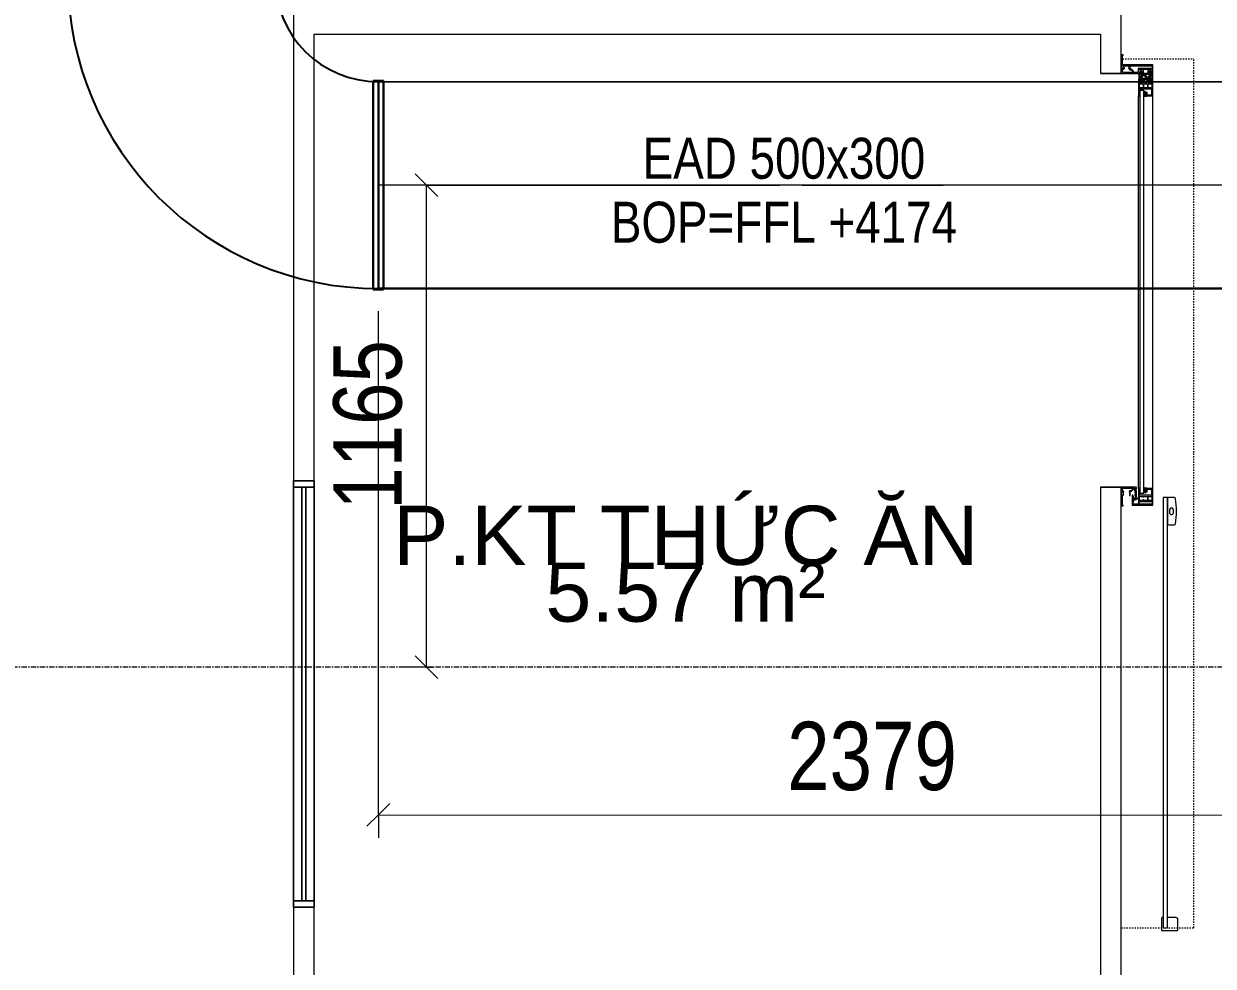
# Model space of a CAD drawing. Header units: millimetres. Extents: x -21807 to 17683, y 43568 to 60640.
# Drawn here: x -16610 to -13737, y 50714 to 52992 of the extents above; entities that cross this region are included whole.
import ezdxf

# ---------------------------------------------------------------- set-up
doc = ezdxf.new("R2010")
doc.units = ezdxf.units.MM
doc.linetypes.add('Dash', pattern=[6.35, 3.175, -3.175])
doc.linetypes.add('Grid Line', pattern=[22.225, 12.7, -3.175, 3.175, -3.175])
for name, color, linetype, lineweight in [('A-ANNO-DIMS', 7, 'Continuous', 9), ('A-ANNO-DIMS-110', 7, 'Continuous', 9), ('A-AREA-IDEN', 7, 'Continuous', 9), ('A-DETL-GENF', 7, 'Continuous', 5), ('A-GENM', 7, 'Continuous', 5), ('A-WALL', 7, 'Continuous', 9), ('M-HVAC-DUCT', 7, 'Continuous', 25), ('M-HVAC-DUCT-CNTR', 7, 'Continuous', 5), ('M-HVAC-DUCT-IDEN', 7, 'Continuous', 9), ('S-GRID', 7, 'Continuous', 9)]:
    doc.layers.add(name, color=color, linetype=linetype, lineweight=lineweight)
for name, color, linetype, lineweight, true_color in [('A-DETL', 7, 'Continuous', 5, 0x00a600), ('A-DOOR', 5, 'Continuous', 9, 0x0000ff), ('A-DOOR-HDLN', 5, 'Dash', 9, 0x0000ff), ('A-GLAZ', 7, 'Continuous', 9, 0x00007f)]:
    doc.layers.add(name, color=color, linetype=linetype, lineweight=lineweight, true_color=true_color)
doc.styles.add('Arial_2', font='arial.ttf', dxfattribs={"width": 0.8, "height": 165})
doc.styles.add('Arial_3', font='arial.ttf', dxfattribs={"height": 143})
doc.styles.add('Arial_5', font='arial.ttf', dxfattribs={"width": 0.8, "height": 99})
doc.dimstyles.new('AK_DIM_2_0_Arial_đỏ', dxfattribs={"dimscale": 304.8, "dimtxt": 168.342801, "dimasz": 0.180446, "dimexe": 0.180446, "dimexo": 0.180446, "dimgap": 0.036089, "dimtad": 1, "dimdec": 0, "dimzin": 0, "dimdsep": 46, "dimtxsty": 'Arial_2', "dimblk1": 'OBLIQUE', "dimblk2": 'OBLIQUE', "dimsah": 1, "dimcen": 0.09, "dimadec": 0, "dimazin": 0, "dimtfac": 1, "dimtdec": 4, "dimtix": 1, "dimtmove": 0, "dimatfit": 3, "dimfxl": 1, "dimtvp": 1, "dimtolj": 1, "dimtzin": 0, "dimarcsym": 2})

# ---------------------------------------------------------------- blocks, each defined once
blk = doc.blocks.new('Automatic-Door_Single_Gilgen_SL-PSXP_Without-Side-Panel_On-Wall - Automatic-Door_Single_Gilgen_SL-PSXP_Without-Side-Panel_On-Wall-1196725-MẶT BẰNG HỆ THỐNG GIÓ THẢI')
at = {"layer": 'A-DETL-GENF', "lineweight": 9, "true_color": 0xe2e2e2, "transparency": 33554534}
h = blk.add_hatch(color=254, dxfattribs=at)
h.paths.add_polyline_path([(-541, -26.5), (-540.9, -28), (-532.6, -27.8), (-540.9, -26.5)])
h.paths.add_polyline_path([(-500, -25), (-502, -30), (-502, -53.3), (-500, -60), (-500, -52.2)])
h.paths.add_polyline_path([(-500, -25), (-509.5, -28), (-504, -28)])
h.paths.add_polyline_path([(-545, -25), (-540.9, -26.5), (-513, -30.3), (-513, -28), (-500, -25), (-540.9, -25)])
h.paths.add_polyline_path([(-523, -61.5), (-508, -61.5), (-511, -60.1), (-518.5, -60.1)])
h.paths.add_polyline_path([(-520, -46.4), (-510, -46.4), (-515.3, -45)])
h.paths.add_polyline_path([(-509.5, -59.3), (-502, -59.3), (-502, -57.3), (-508.2, -57.3)])
h.paths.add_polyline_path([(-509, -50.6), (-505.8, -53.8), (-505.3, -52.2), (-508.2, -49.3)])
h = blk.add_hatch(color=254, dxfattribs=at)
h.paths.add_polyline_path([(500, -25), (500, -32.9), (502.6, -29.5)])
h.paths.add_polyline_path([(500, -25), (504.5, -28), (510, -28)])
h.paths.add_polyline_path([(541, -26.5), (532.6, -27.8), (541, -28)])
h.paths.add_polyline_path([(500, -25), (513.5, -28), (514.1, -30.3), (518.5, -29.7), (518.5, -28), (541, -26.5), (545, -25)])
h.paths.add_polyline_path([(500, -75.5), (500, -79), (510, -79), (510, -77.5), (502, -77.5), (500, -75.4)])
h.paths.add_polyline_path([(502, -66), (502, -67.5), (510, -67.5), (510.2, -72.1), (512, -66)])
h.paths.add_polyline_path([(500, -42.1), (500.7, -69), (502, -66), (502.2, -52.2)])
h.paths.add_polyline_path([(500, -92.6), (502, -90.5), (510, -90.5), (510, -89), (500, -89), (500, -90.6)])
h.paths.add_polyline_path([(518.5, -46.4), (513.4, -45.2), (510.5, -46.4)])
h.paths.add_polyline_path([(500, -97.4), (500, -101.5), (520.5, -101.5), (520.5, -45), (515.7, -45), (518.5, -46.4), (518.5, -99.5), (512, -99.5), (510, -90.5), (510, -99.5), (502, -99.5)])
h.paths.add_polyline_path([(502.5, -30), (500.4, -33.7), (500.4, -37.4)])
h.paths.add_polyline_path([(500.4, -37.6), (500.5, -41.4), (502.5, -30)])
h.paths.add_polyline_path([(500.5, -41.6), (502.5, -52.2), (502.5, -30)])
h.paths.add_polyline_path([(505, -53), (506.3, -53.8), (509.5, -50.6), (508.7, -49.3), (505.8, -52.2)])
h.paths.add_polyline_path([(510, -79), (510.4, -83.9), (512, -66)])
h.paths.add_polyline_path([(510.4, -84), (512, -99.5), (512, -66)])
h = blk.add_hatch(color=254, dxfattribs=at)
h.paths.add_polyline_path([(-522, -90.2), (-522, -88.4), (-532, -88.4), (-532, -90.2)])
h.paths.add_polyline_path([(-540.5, -68.5), (-534.5, -68.5), (-532, -77.8), (-532, -69), (-530.1, -66.5), (-540.5, -66.5)])
h.paths.add_polyline_path([(-543, -51.5), (-543, -101.5), (-503, -101.5), (-503, -99.5), (-519.5, -99.5), (-522, -90.2), (-522, -99), (-540.5, -99.5), (-540.9, -65.8)])
h.paths.add_polyline_path([(-543, -51.5), (-540.5, -66.5), (-540.5, -53.5), (-534.5, -53.5), (-535.8, -51.5), (-540.9, -51.5)])
h.paths.add_polyline_path([(-535.8, -51.5), (-533, -52.9), (-519, -52.2), (-519, -51.5)])
h.paths.add_polyline_path([(-534.5, -99.5), (-532, -99), (-532, -90.2)])
h.paths.add_polyline_path([(-534.5, -99.5), (-532, -88.4), (-532, -79.6), (-534.5, -68.5)])
h.paths.add_polyline_path([(-532, -69), (-522, -69), (-525, -66.5), (-528, -66.5)])
h.paths.add_polyline_path([(-522.9, -66.5), (-522, -69), (-522, -77.8), (-519.5, -68.5), (-503, -68.5), (-503, -66.5)])
h.paths.add_polyline_path([(-522, -79.6), (-522, -88.4), (-519.5, -99.5), (-519.5, -68.5)])
blk.add_hatch(color=254, dxfattribs=at).paths.add_polyline_path([(518.8, -31.6), (518.8, -43.6), (520.5, -44.9), (520.5, -30.3)])
h = blk.add_hatch(color=254, dxfattribs=at)
h.paths.add_polyline_path([(-504.6, -87.9), (-504.6, -86.3), (-509.1, -86.3), (-510.7, -87.9)])
h.paths.add_polyline_path([(-519.5, -99.5), (-503, -99.5), (-503, -84.7), (-504.6, -87.9), (-504.6, -97.9), (-519.5, -97.9)])
h = blk.add_hatch(color=254, dxfattribs=at)
h.paths.add_polyline_path([(475, -88.4), (465, -88.4), (465, -90.2), (475, -90.2)])
h.paths.add_polyline_path([(477.5, -90.2), (484, -90.2), (481.5, -88.4), (480.8, -85.1), (476.5, -85.1), (475, -88.4)])
h.paths.add_polyline_path([(446, -101.5), (486, -101.5), (486, -97.4), (484, -99.5), (477.5, -99.5), (477.5, -90.2), (475, -90.2), (475, -99), (450, -99.5)])
h.paths.add_polyline_path([(475, -79.6), (475, -88.4), (476.5, -82.9), (480.8, -82.9), (481.5, -79.6), (484, -77.8), (477.5, -77.8)])
h.paths.add_polyline_path([(475, -77.8), (465, -77.8), (465, -79.6), (475, -79.6)])
h.paths.add_polyline_path([(446, -68.5), (475, -69), (475, -77.8), (477.5, -77.8), (477.5, -68.5), (484, -68.5), (486, -70.6), (486, -66.5), (446, -66.5)])
h.paths.add_polyline_path([(462.5, -99.5), (465, -99), (465, -90.2), (462.8, -98.5)])
h.paths.add_polyline_path([(462.5, -68.5), (465, -77.8), (465, -69), (462.8, -68.6)])
h.paths.add_polyline_path([(462.5, -99.5), (465, -88.4), (465, -79.6), (462.5, -68.5)])
h.paths.add_polyline_path([(484, -90.2), (486, -92.6), (486, -86.4)])
h.paths.add_polyline_path([(484, -77.8), (486, -81.6), (486, -75.4)])
h = blk.add_hatch(color=254, dxfattribs=at)
h.paths.add_polyline_path([(447.6, -87.9), (453.7, -87.9), (452.1, -86.3), (447.6, -86.3)])
h.paths.add_polyline_path([(446, -84.7), (446, -99.5), (462.5, -99.5), (462.5, -97.9), (447.6, -97.9), (447.6, -87.9)])
at = {"layer": 'A-DETL-GENF', "lineweight": 9, "true_color": 0xf8f8f8, "transparency": 33554534}
h = blk.add_hatch(color=7, dxfattribs=at)
h.paths.add_polyline_path([(480, -96.6), (486, -97.4), (486, -101), (496.5, -101), (495.9, -99), (488, -99), (488, -92.5), (480, -93.4)])
h.paths.add_polyline_path([(486, -70.6), (488.5, -69), (486, -67)])
h.paths.add_polyline_path([(480, -71.4), (480, -74.6), (486, -75.4), (486, -92.6), (488.5, -88.7), (488, -86.2), (489.2, -71.6), (484, -70.6)])
h.paths.add_polyline_path([(488, -73.4), (494.8, -78.1), (495.6, -76.9), (490.6, -73.6)])
h.paths.add_polyline_path([(488, -86.2), (490.2, -86.4), (495.4, -81.1), (494.1, -81.1), (490.2, -84.4)])
h.paths.add_polyline_path([(488, -92.5), (494.5, -97.1), (495.4, -95.8), (489.8, -91.9)])
at = {"layer": 'A-DETL-GENF', "lineweight": 9, "true_color": 0xe2e2e2, "transparency": 33554534}
h = blk.add_hatch(color=254, dxfattribs=at)
h.paths.add_polyline_path([(489.5, -67), (490.1, -69), (498, -69), (498, -75.5), (506, -74.6), (506, -71.4), (500, -70.6), (500, -67)])
h.paths.add_polyline_path([(500, -97.4), (497.5, -99.9), (500, -101)])
h.paths.add_polyline_path([(498, -81.8), (497.2, -97.4), (506, -96.6), (506, -93.4), (500, -92.6), (500, -75.4), (497.5, -79.4)])
h.paths.add_polyline_path([(490.2, -86.4), (491.1, -87.5), (498, -81.8), (496.4, -81.1)])
h.paths.add_polyline_path([(490.4, -91.1), (494.9, -94.3), (498, -94.6), (491.2, -89.9)])
h.paths.add_polyline_path([(490.6, -72.1), (496.2, -76.1), (498, -75.5), (491.5, -70.9)])
at = {"layer": 'A-DETL-GENF', "color": 253, "lineweight": 9, "true_color": 0xaaaaaa}
for p, q in [((-545, -25), (-545, -29.5)), ((-543.8, -28), (-543.8, -26.5)), ((-543.8, -26.5), (-541, -26.5)), ((-542.7, -28), (-543.8, -28)), ((-543.6, -29.5), (-542.7, -28)), ((-540.9, -28), (-532.6, -28)), ((-531.4, -28), (-518.5, -28)), ((-513, -28), (-511, -28)), ((-511, -28), (-511, -31.2)), ((-509.5, -31.2), (-509.5, -28)), ((510, -28), (510, -31.2)), ((511.5, -31.2), (511.5, -28)), ((511.5, -28), (513.5, -28)), ((513.5, -28), (513.5, -29.7)), ((518.5, -28), (531.4, -28)), ((532.6, -28), (541, -28)), ((541, -26.5), (543.8, -26.5)), ((543.8, -28), (542.7, -28)), ((542.7, -28), (543.6, -29.5)), ((543.8, -26.5), (543.8, -28)), ((545, -29.5), (545, -25)), ((-545, -29.5), (-543.6, -29.5)), ((-535.8, -51.5), (-543, -51.5)), ((-543, -51.5), (-543, -101.5)), ((-540.5, -66.5), (-540.5, -53.5)), ((-540.5, -53.5), (-534.5, -53.5)), ((-519, -51.5), (-535.8, -51.5)), ((-534.5, -53.5), (-534.5, -55.1)), ((-534.5, -55.1), (-531.6, -55.1)), ((-533, -54.1), (-533, -52.9)), ((-533, -52.9), (-525.2, -52.9)), ((-531.6, -54.1), (-533, -54.1)), ((-531.2, -55.1), (-532.9, -55.1)), ((-532.9, -55.1), (-532.9, -56.1)), ((-532.9, -56.1), (-530, -56.1)), ((-525.6, -53.1), (-532.6, -53.1)), ((-532.6, -53.1), (-532.6, -54.1)), ((-532.6, -54.1), (-531.2, -54.1)), ((-531.6, -55.1), (-531.6, -54.1)), ((-531.2, -54.1), (-531.2, -55.1)), ((-530.4, -54.1), (-527.8, -54.1)), ((-530.4, -55.1), (-530.4, -54.1)), ((-527.8, -55.1), (-530.4, -55.1)), ((-529.1, -56.1), (-530, -61.1)), ((-529.3, -60.6), (-528.5, -56.1)), ((-528.5, -56.1), (-526.1, -56.1)), ((-527.8, -54.1), (-527.8, -55.1)), ((-527, -55.1), (-527, -54.1)), ((-527, -54.1), (-525.6, -54.1)), ((-526.1, -55.1), (-527, -55.1)), ((-526.1, -56.1), (-526.9, -61)), ((-526.9, -65.5), (-525.3, -56.2)), ((-525.2, -54.1), (-526.7, -54.1)), ((-526.7, -54.1), (-526.7, -55.1)), ((-526.7, -55.1), (-525, -55.1)), ((-525.6, -54.1), (-525.6, -53.1)), ((-525.2, -52.9), (-525.2, -54.1)), ((-525, -55.1), (-519, -52.8)), ((-518.5, -29.7), (-520.1, -29.7)), ((-520.1, -29.7), (-519.5, -30.3)), ((-515.3, -45), (-520, -45)), ((-520, -45), (-520, -46.4)), ((-519.5, -30.3), (-513, -30.3)), ((-519, -52.8), (-519, -51.5)), ((-514.5, -44.7), (-515.3, -45)), ((-513.5, -44.7), (-514.5, -44.7)), ((-512.8, -45.2), (-513.5, -44.7)), ((-511, -45.2), (-512.8, -45.2)), ((-511, -31.2), (-509.5, -31.2)), ((-509.5, -43.8), (-511, -43.8)), ((-511, -43.8), (-511, -45.2)), ((-510, -46.4), (-510, -48.1)), ((-509.5, -45.2), (-509.5, -43.8)), ((-508.5, -45.2), (-509.5, -45.2)), ((-508.5, -48.6), (-508.5, -45.2)), ((-502, -53.3), (-503.8, -53.3)), ((-503.3, -54.8), (-502, -54.8)), ((-502, -54.8), (-502, -57.3)), ((500, -34.1), (500, -36.9)), ((500, -38.1), (500, -40.9)), ((502, -54.8), (503.8, -54.8)), ((504.3, -53.3), (502.5, -53.3)), ((510, -45.2), (509, -45.2)), ((509, -45.2), (509, -48.6)), ((510, -31.2), (511.5, -31.2)), ((511.5, -43.8), (510, -43.8)), ((510, -43.8), (510, -45.2)), ((510.5, -48.1), (510.5, -46.4)), ((511.5, -45.2), (511.5, -43.8)), ((513.4, -45.2), (511.5, -45.2)), ((513.1, -30.1), (512, -30.7)), ((512, -44.5), (513.1, -45.1)), ((512.2, -31.5), (512.2, -33.1)), ((512.2, -33.1), (513.2, -33.1)), ((513.2, -42.1), (512.2, -42.1)), ((512.2, -42.1), (512.2, -43.7)), ((514.1, -30.6), (513.1, -30.1)), ((513.1, -45.1), (514.1, -44.6)), ((513.2, -33.1), (513.2, -31.6)), ((513.2, -31.6), (518.8, -31.6)), ((513.2, -43.6), (513.2, -42.1)), ((518.8, -43.6), (513.2, -43.6)), ((514, -44.7), (513.4, -45.2)), ((515, -44.7), (514, -44.7)), ((514.1, -30.3), (519.5, -30.3)), ((518.3, -30.6), (514.1, -30.6)), ((514.1, -44.6), (518.3, -44.6)), ((515.7, -45), (515, -44.7)), ((519.1, -30.3), (518.3, -30.6)), ((518.3, -44.6), (519.1, -44.9)), ((520.1, -29.7), (518.5, -29.7)), ((520.5, -30.3), (519.1, -30.3)), ((519.1, -44.9), (520.5, -44.9)), ((519.5, -30.3), (520.1, -29.7)), ((543.6, -29.5), (545, -29.5)), ((-530.1, -66.5), (-540.5, -66.5)), ((-540.5, -99.5), (-540.5, -68.5)), ((-540.5, -68.5), (-534.5, -68.5)), ((-534.5, -68.5), (-534.5, -99.5)), ((-532, -77.8), (-532, -69)), ((-532, -69), (-522, -69)), ((-530.5, -77.8), (-532, -77.8)), ((-532, -88.4), (-532, -79.6)), ((-532, -79.6), (-530.5, -79.6)), ((-530.5, -79.6), (-530.5, -77.8)), ((-528.8, -65.7), (-530.1, -66.5)), ((-530, -61.1), (-527, -61.6)), ((-526.9, -61), (-529.3, -60.6)), ((-528, -65.7), (-528.8, -65.7)), ((-528, -66.5), (-528, -65.7)), ((-525, -66.5), (-528, -66.5)), ((-527, -61.6), (-527.7, -65.4)), ((-527.7, -65.4), (-526.9, -65.5)), ((-524.2, -65.7), (-525, -65.7)), ((-525, -65.7), (-525, -66.5)), ((-522.9, -66.5), (-524.2, -65.7)), ((-522, -77.8), (-523.5, -77.8)), ((-523.5, -77.8), (-523.5, -79.6)), ((-523.5, -79.6), (-522, -79.6)), ((-519, -57.9), (-523, -60.2)), ((-523, -60.2), (-523, -61.5)), ((-503, -66.5), (-522.9, -66.5)), ((-522, -69), (-522, -77.8)), ((-522, -79.6), (-522, -88.4)), ((-519.5, -99.5), (-519.5, -68.5)), ((-519.5, -68.5), (-503, -68.5)), ((-517, -57.9), (-519, -57.9)), ((-518.5, -60.1), (-518.5, -58.9)), ((-518.5, -58.9), (-517, -58.9)), ((-503, -68.5), (-518.3, -68.5)), ((-518.3, -68.5), (-518.3, -69.5)), ((-518.3, -69.5), (-501.8, -69.5)), ((-517, -58.9), (-517, -57.9)), ((-513.4, -82.2), (-513.4, -83.5)), ((-509.3, -57.9), (-512.5, -57.9)), ((-512.5, -57.9), (-512.5, -58.9)), ((-512.5, -58.9), (-511, -58.9)), ((-510.9, -79.5), (-511.9, -79.5)), ((-511, -58.9), (-511, -60.1)), ((-510.9, -82.3), (-510.9, -79.5)), ((-507.6, -82.3), (-510.9, -82.3)), ((-509.1, -84.7), (-510.7, -84.7)), ((-510.7, -84.7), (-510.7, -87.9)), ((-509.5, -60.5), (-509.5, -59.3)), ((-508, -60.5), (-509.5, -60.5)), ((-509.1, -86.3), (-509.1, -84.7)), ((-506.3, -79.5), (-507.6, -82.3)), ((-504.8, -79.5), (-506.3, -79.5)), ((-506.2, -82.6), (-504.8, -79.5)), ((-503.4, -82.6), (-506.2, -82.6)), ((-503, -84.7), (-504.6, -84.7)), ((-504.6, -84.7), (-504.6, -86.3)), ((-502, -60.5), (-503.5, -60.5)), ((-503.5, -60.5), (-503.5, -61.5)), ((-503.5, -61.5), (-501.5, -61.5)), ((-502.1, -79.5), (-503.4, -82.6)), ((-503, -68.5), (-503, -66.5)), ((-502, -66.9), (-503, -66.9)), ((-503, -66.9), (-503, -68.5)), ((-503, -99.5), (-503, -84.7)), ((-503, -84.7), (-503, -86.7)), ((-500.4, -79.5), (-502.1, -79.5)), ((-502, -59.3), (-502, -60.5)), ((-501.8, -69.5), (-502, -66.9)), ((445.1, -79.5), (443.4, -79.5)), ((445, -66.9), (444.8, -69.5)), ((444.8, -69.5), (461.3, -69.5)), ((446, -66.9), (445, -66.9)), ((446.4, -82.6), (445.1, -79.5)), ((486, -66.5), (446, -66.5)), ((446, -66.5), (446, -68.5)), ((446, -68.5), (446, -66.9)), ((461.3, -68.5), (446, -68.5)), ((446, -68.5), (462.5, -68.5)), ((447.6, -84.7), (446, -84.7)), ((446, -84.7), (446, -99.5)), ((446, -86.7), (446, -84.7)), ((449.2, -82.6), (446.4, -82.6)), ((447.6, -86.3), (447.6, -84.7)), ((449.3, -79.5), (447.8, -79.5)), ((447.8, -79.5), (449.2, -82.6)), ((450.6, -82.3), (449.3, -79.5)), ((453.9, -82.3), (450.6, -82.3)), ((453.7, -84.7), (452.1, -84.7)), ((452.1, -84.7), (452.1, -86.3)), ((453.7, -87.9), (453.7, -84.7)), ((454.9, -79.5), (453.9, -79.5)), ((453.9, -79.5), (453.9, -82.3)), ((456.4, -83.5), (456.4, -82.2)), ((461.3, -69.5), (461.3, -68.5)), ((462.5, -68.5), (462.5, -99.5)), ((465, -77.8), (465, -69)), ((465, -69), (475, -69)), ((475, -77.8), (465, -77.8)), ((465, -79.6), (475, -79.6)), ((465, -88.4), (465, -79.6)), ((475, -69), (475, -77.8)), ((475, -79.6), (475, -88.4)), ((476.5, -85.1), (476.5, -82.9)), ((476.5, -82.9), (480.8, -82.9)), ((480.8, -85.1), (476.5, -85.1)), ((477.5, -77.8), (477.5, -68.5)), ((477.5, -68.5), (484, -68.5)), ((484, -77.8), (477.5, -77.8)), ((483.2, -69.6), (480, -71.4)), ((480, -71.4), (480, -74.6)), ((480, -74.6), (483.2, -76.4)), ((480.8, -82.9), (481.5, -82.6)), ((481.5, -85.4), (480.8, -85.1)), ((481.5, -82.6), (481.5, -79.6)), ((481.5, -79.6), (484, -79.6)), ((481.5, -88.4), (481.5, -85.4)), ((484, -70.6), (483.9, -69.8)), ((483.9, -76.2), (484, -75.4)), ((484, -68.5), (484, -70.6)), ((486, -70.6), (484, -70.6)), ((484, -70.6), (486, -70.6)), ((484, -75.4), (486, -75.4)), ((486, -75.4), (484, -75.4)), ((484, -75.4), (484, -77.8)), ((484, -79.6), (484, -81.6)), ((484, -81.6), (486, -81.6)), ((486, -70.6), (486, -66.5)), ((486, -67), (486, -70.6)), ((487.5, -67), (486, -67)), ((486, -75.4), (486, -92.6)), ((486, -81.6), (486, -75.4)), ((488, -86.2), (488, -73.4)), ((488, -73.4), (494.8, -78.1)), ((494.9, -80.5), (488, -86.2)), ((488.5, -69), (488.5, -68)), ((495.6, -76.9), (491.1, -73.7)), ((502, -70.6), (502, -67.5)), ((502, -77.5), (502, -75.4)), ((506, -71.4), (502.8, -69.6)), ((502.8, -76.4), (506, -74.6)), ((510, -67.5), (510, -72)), ((510, -73), (510, -77.5)), ((510, -79), (510, -83.5)), ((510, -84.5), (510, -89)), ((-543, -101.5), (-503, -101.5)), ((-534.5, -99.5), (-540.5, -99.5)), ((-522, -88.4), (-532, -88.4)), ((-532, -99), (-532, -90.2)), ((-532, -90.2), (-522, -90.2)), ((-522, -99), (-532, -99)), ((-522, -90.2), (-522, -99)), ((-504.6, -97.9), (-519.5, -97.9)), ((-519.5, -97.9), (-519.5, -99.5)), ((-519.5, -99.5), (-503, -99.5)), ((-503, -99.5), (-519.5, -99.5)), ((-510.7, -87.9), (-504.6, -87.9)), ((-504.6, -86.3), (-509.1, -86.3)), ((-504.6, -87.9), (-504.6, -97.9)), ((-503, -101.5), (-503, -99.5)), ((446, -99.5), (462.5, -99.5)), ((448, -99.5), (446, -99.5)), ((446, -99.5), (446, -101.5)), ((446, -101.5), (486, -101.5)), ((452.1, -86.3), (447.6, -86.3)), ((447.6, -97.9), (447.6, -87.9)), ((447.6, -87.9), (453.7, -87.9)), ((462.5, -97.9), (447.6, -97.9)), ((450, -99.5), (448, -99.5)), ((462.5, -99.5), (450, -99.5)), ((462.5, -99.5), (462.5, -97.9)), ((475, -88.4), (465, -88.4)), ((465, -99), (465, -90.2)), ((465, -90.2), (475, -90.2)), ((475, -99), (465, -99)), ((475, -90.2), (475, -99)), ((477.5, -99.5), (477.5, -90.2)), ((477.5, -90.2), (484, -90.2)), ((484, -99.5), (477.5, -99.5)), ((483.2, -91.6), (480, -93.4)), ((480, -93.4), (480, -96.6)), ((480, -96.6), (483.2, -98.4)), ((484, -88.4), (481.5, -88.4)), ((484, -92.6), (483.9, -91.8)), ((483.9, -98.2), (484, -97.4)), ((486, -86.4), (484, -86.4)), ((484, -86.4), (484, -88.4)), ((484, -90.2), (484, -92.6)), ((486, -92.6), (484, -92.6)), ((484, -92.6), (486, -92.6)), ((484, -97.4), (486, -97.4)), ((486, -97.4), (484, -97.4)), ((484, -97.4), (484, -99.5)), ((486, -92.6), (486, -86.4)), ((486, -97.4), (486, -101)), ((486, -101.5), (486, -97.4)), ((486, -101), (496.5, -101)), ((488, -99), (488, -92.5)), ((488, -92.5), (494.5, -97.1)), ((495.9, -99), (488, -99)), ((495.4, -95.8), (489.8, -91.9)), ((498.5, -101), (500, -101)), ((502, -92.6), (502, -90.5)), ((502, -99.5), (502, -97.4)), ((506, -93.4), (502.8, -91.6)), ((502.8, -98.4), (506, -96.6)), ((-1572, -159.7), (-1572, -124.4)), ((-1541.3, -122.5), (-1570.1, -122.5)), ((-1540, -126.5), (-1565, -126.5)), ((-1565, -126.5), (-1565, -136.5)), ((-1565, -136.5), (-1540, -136.5)), ((-1540, -126.5), (-1540, -123.8)), ((-1540, -157.6), (-1540, -136.5)), ((-591, -138.8), (-591, -153.8)), ((-527.3, -136.5), (-588.7, -136.5)), ((-555.1, -141.2), (-560.9, -141.2)), ((-525, -153.8), (-525, -138.8)), ((-1570.2, -161.5), (-1543.9, -161.5)), ((-560.9, -151.4), (-555.1, -151.4))]:
    blk.add_line(p, q, dxfattribs=at)
at = {"layer": 'A-DETL-GENF', "color": 9, "lineweight": 9, "true_color": 0xc0c0c0}
for p, q in [((-500, -25), (-545, -25)), ((-541, -26.5), (-541, -28)), ((-541, -28), (-540.9, -28)), ((-518.5, -28), (-518.5, -29.7)), ((-513, -30.3), (-513, -28)), ((-509.5, -28), (-504, -28)), ((-500, -60), (-500, -25)), ((500, -25), (500, -32.9)), ((545, -25), (500, -25)), ((504.5, -28), (510, -28)), ((518.5, -29.7), (518.5, -28)), ((541, -28), (541, -26.5)), ((-520, -46.4), (-510, -46.4)), ((-508.2, -57.3), (-509.3, -57.9)), ((-509, -50.6), (-505.8, -53.8)), ((-504.5, -53), (-508.2, -49.3)), ((-502, -57.3), (-508.2, -57.3)), ((-502, -30), (-502, -52.2)), ((500, -42.1), (500, -67)), ((502, -66), (502, -54.8)), ((502.5, -52.2), (502.5, -30)), ((508.7, -49.3), (505, -53)), ((506.3, -53.8), (509.5, -50.6)), ((510.5, -46.4), (518.5, -46.4)), ((513.5, -29.7), (514.1, -30.3)), ((520.5, -45), (515.7, -45)), ((518.5, -46.4), (518.5, -99.5)), ((518.8, -31.6), (518.8, -43.6)), ((520.5, -44.9), (520.5, -30.3)), ((520.5, -101.5), (520.5, -45)), ((-523, -61.5), (-508, -61.5)), ((-511, -60.1), (-518.5, -60.1)), ((-509.5, -59.3), (-502, -59.3)), ((-508, -61.5), (-508, -60.5)), ((500, -67), (489.5, -67)), ((490.1, -69), (498, -69)), ((496.4, -81.1), (490.2, -86.4)), ((490.2, -86.4), (495.8, -81.6)), ((490.6, -72.1), (496.2, -76.1)), ((491.1, -87.5), (498, -81.8)), ((498, -75.5), (491.5, -70.9)), ((498, -69), (498, -75.5)), ((498, -81.8), (498, -94.6)), ((500, -70.6), (502, -70.6)), ((502, -70.6), (500, -70.6)), ((502, -75.4), (500, -75.4)), ((500, -75.4), (502, -75.4)), ((500, -79), (510, -79)), ((500, -89), (500, -79)), ((512, -66), (502, -66)), ((502, -67.5), (510, -67.5)), ((510, -77.5), (502, -77.5)), ((506, -74.6), (506, -71.4)), ((512, -99.5), (512, -66)), ((490.4, -91.1), (494.9, -94.3)), ((498, -94.6), (491.2, -89.9)), ((510, -89), (500, -89)), ((500, -92.6), (502, -92.6)), ((502, -92.6), (500, -92.6)), ((502, -97.4), (500, -97.4)), ((500, -97.4), (502, -97.4)), ((500, -101.5), (520.5, -101.5)), ((502, -90.5), (510, -90.5)), ((510, -99.5), (502, -99.5)), ((506, -96.6), (506, -93.4)), ((510, -90.5), (510, -99.5)), ((518.5, -99.5), (512, -99.5))]:
    blk.add_line(p, q, dxfattribs=at)
at = {"layer": 'A-DETL-GENF', "color": 254, "lineweight": 9, "true_color": 0xcdcdcd}
for p, q in [((-502, -52.2), (-502, -53.3)), ((502.5, -53.3), (502.5, -52.2)), ((500, -67), (500, -70.6)), ((500, -70.6), (500, -67)), ((500, -75.4), (500, -79)), ((500, -79), (500, -75.4)), ((500, -89), (500, -92.6)), ((500, -92.6), (500, -89)), ((500, -97.4), (500, -101)), ((500, -101), (500, -97.4))]:
    blk.add_line(p, q, dxfattribs=at)
at = {"layer": 'A-DETL-GENF', "color": 9, "lineweight": 9, "true_color": 0xc0c0c0}
for centre, radius, start, end in [((-532, -28), 0.583, 150, 180), ((-532, -28), 0.583, 45, 75), ((-504, -30), 2, 75, 90), ((504.5, -30), 2, 90, 105), ((532, -28), 0.583, 105, 135), ((532, -28), 0.583, 0, 30), ((-504, -30), 2, 360, 15), ((499.9, -33.5), 0.6, 62.532, 76.428), ((499.7, -37.5), 0.649, 338.712, 7.096), ((499.9, -41.5), 0.595, 21.3635, 49.8482), ((499.9, -33.5), 0.6, 353.052, 34.74), ((499.9, -33.5), 0.6, 325.26, 353.052), ((499.9, -41.5), 0.595, 338.6365, 7.1212), ((504.5, -30), 2, 165, 180), ((494.5, -78.8), 3, 349.7257, 2.9676), ((509.8, -72.5), 0.536, 41.2496, 68.7493), ((509.9, -84), 0.52, 44.3993, 73.9988), ((509.9, -84), 0.52, 286.0012, 330.4005), ((509.9, -84), 0.52, 29.5995, 44.3993), ((509.9, -84), 0.52, 345.2002, 14.7998), ((498.5, -100), 1, 173.8982, 201.3559), ((496.5, -100), 1, 347.8728, 0.8516), ((498.5, -100), 1, 201.3559, 215.0847), ((498.5, -100), 1, 215.0847, 228.8135)]:
    blk.add_arc(centre, radius, start, end, dxfattribs=at)
at = {"layer": 'A-DETL-GENF', "color": 253, "lineweight": 9, "true_color": 0xaaaaaa}
for centre, radius, start, end in [((-532, -28), 0.583, 120, 150), ((-532, -28), 0.583, 360, 45), ((-504, -30), 2, 15, 75), ((504.5, -30), 2, 105, 165), ((532, -28), 0.583, 135, 180), ((532, -28), 0.583, 30, 60), ((-529.6, -56.1), 0.462, 350.1069, 184.8121), ((-526.1, -56), 0.9, 350.1069, 90), ((-506.5, -48.1), 3.5, 180, 225), ((-507.5, -48.6), 1, 180, 225), ((-503.3, -51.3), 3.5, 225, 270), ((-503.8, -52.3), 1, 225, 270), ((499.9, -33.5), 0.6, 283.572, 325.26), ((499.7, -37.5), 0.649, 21.288, 63.8639), ((499.7, -37.5), 0.649, 296.1361, 338.712), ((499.9, -41.5), 0.595, 49.8482, 78.3329), ((499.9, -33.5), 0.6, 34.74, 62.532), ((499.9, -41.5), 0.595, 295.9095, 338.6365), ((503.8, -51.3), 3.5, 270, 315), ((504.3, -52.3), 1, 270, 315), ((508, -48.6), 1, 315, 360), ((507, -48.1), 3.5, 315, 360), ((512.8, -30.9), 0.89, 166.515, 223.485), ((512.8, -44.3), 0.859, 136.366, 191.634), ((-514.5, -79.8), 2.6, 293.5555, 6.4445), ((-511.2, -88.8), 5.7, 32.026, 113.4067), ((-504.4, -86.1), 1.99, 45.6086, 168.3854), ((-504.2, -84.4), 2.66, 297.6074, 356.9914), ((-486.8, -85.3), 14.8, 157.0086, 176.9914), ((-501.5, -60), 1.5, 269.963, 360), ((429.8, -85.3), 14.8, 3.0086, 22.9914), ((447.2, -84.4), 2.66, 183.0086, 242.3926), ((447.4, -86.1), 1.99, 11.6146, 134.3914), ((454.2, -88.8), 5.7, 66.5933, 147.974), ((457.5, -79.8), 2.6, 173.5555, 246.4445), ((483.4, -70), 0.492, 21.228, 120), ((483.4, -76), 0.492, 240, 338.772), ((487.5, -68), 1, 0, 90), ((489.5, -68), 1, 90, 180.8516), ((493.5, -68), 5, 179.6191, 235), ((494.5, -68.7), 6, 182.1335, 235), ((493.5, -68), 3.5, 195.7816, 235), ((493.9, -79.3), 1.5, 310, 55), ((493.9, -79.3), 3, 325, 55), ((494.5, -78.5), 3, 357.0324, 55), ((494.5, -78.8), 3, 310, 349.7257), ((503, -70.5), 0.96, 96.7207, 184.9304), ((502.9, -75.6), 0.878, 169.7528, 268.7052), ((509.8, -72.5), 0.536, 291.2507, 41.2496), ((483.4, -92), 0.492, 21.228, 120), ((483.4, -98), 0.492, 240, 338.772), ((491.6, -89.3), 3.19, 129.6938, 235), ((492.1, -88.7), 3, 130, 235), ((492.1, -88.7), 1.5, 130, 235), ((492.5, -100), 3.5, 15.7816, 55), ((491.5, -99.3), 6, 353.8982, 55), ((492.3, -100.1), 5.21, 0.8516, 53.7675), ((496.5, -100), 1, 270, 347.8728), ((498.5, -100), 1, 228.8135, 270), ((502.9, -92.5), 0.943, 95.651, 186.2156), ((502.9, -97.5), 0.952, 174.7622, 263.7496), ((-1570.1, -124.4), 1.93, 90, 180), ((-1541.3, -123.8), 1.33, 0, 90), ((-588.7, -138.8), 2.26, 90, 180), ((-560.9, -146.3), 5.1, 90, 270), ((-555.1, -146.3), 5.1, 270, 90), ((-527.3, -138.8), 2.26, 0, 90), ((-1570.2, -159.7), 1.78, 180, 270), ((-1543.9, -157.6), 3.92, 270, 0), ((-587.3, -152.3), 3.96, 201.5692, 248.4308), ((-558, 30.7), 189.2, 260.6405, 279.3595), ((-528.7, -152.3), 3.96, 291.5692, 338.4308)]:
    blk.add_arc(centre, radius, start, end, dxfattribs=at)
at = {"layer": 'A-DETL-GENF', "color": 254, "lineweight": 9, "true_color": 0xcdcdcd}
for centre, radius, start, end in [((-532, -28), 0.583, 75, 120), ((532, -28), 0.583, 90, 105), ((532, -28), 0.583, 75, 90), ((532, -28), 0.583, 60, 75), ((499.9, -41.5), 0.595, 281.6671, 295.9095), ((499.7, -37.5), 0.649, 7.096, 21.288), ((499.9, -41.5), 0.595, 7.1212, 21.3635), ((493.9, -79.3), 3, 310, 325), ((509.9, -84), 0.52, 14.7998, 29.5995), ((509.9, -84), 0.52, 330.4005, 345.2002)]:
    blk.add_arc(centre, radius, start, end, dxfattribs=at)
at = {"layer": 'A-DOOR-HDLN', "color": 161, "lineweight": 13, "true_color": 0xaaaaff}
for p, q in [((-1565, -25), (-1565, -200)), ((535, -27.9), (535, -200)), ((-1565, -200), (535, -200))]:
    blk.add_line(p, q, dxfattribs=at)
at = {"layer": 'A-DOOR-HDLN', "color": 254, "lineweight": 13, "true_color": 0xc0c0f3}
blk.add_line((535, -25), (535, -26.9), dxfattribs=at)
at = {"layer": 'A-GENM', "color": 253, "lineweight": 9, "true_color": 0xaaaaaa}
for p, q in [((458.5, -69.5), (-514.5, -69.5)), ((-514.5, -69.5), (-514.5, -79.5)), ((-514.5, -79.5), (458.5, -79.5)), ((-503, -66.5), (446, -66.5)), ((458.5, -79.5), (458.5, -69.5)), ((-503, -101.5), (446, -101.5)), ((-525, -126.5), (-1565, -126.5)), ((-1565, -126.5), (-1565, -136.5)), ((-1565, -136.5), (-525, -136.5)), ((-525, -136.5), (-525, -126.5))]:
    blk.add_line(p, q, dxfattribs=at)
blk = doc.blocks.new('AK_OViewTuongPanel - 1000x1200-V25-MẶT BẰNG HỆ THỐNG GIÓ THẢI')
at = {"layer": 'A-GLAZ', "true_color": 0xaaaaaa}
h = blk.add_hatch(dxfattribs=at)
h.set_pattern_fill('FP_15', color=253, style=0, pattern_type=2)
h.set_pattern_definition([(127.5, (51372.28, 15933.59), (-107.6708, -3.52028), [7.376, -77.561, 7.376, -87.62, -90.805]), (127.5, (51372.28, 15933.59), (-107.6708, -3.52028), [-179.934, 7.376, -83.429]), (97.5, (51372.28, 15933.59), (-157.70153, 98.89488), [7.376, -38.445, 7.376, -69.179, -29.337]), (97.5, (51372.28, 15933.59), (-157.70153, 98.89488), [-122.377, 7.376, -21.961]), (57.5, (51372.28, 15864.86), (-0.31631, 174.01878), [7.376, -20.564, 7.376, -93.208, -131.318]), (57.5, (51372.28, 15864.86), (-0.31631, 174.01878), [-128.524, 7.376, -123.942]), (47.5, (51372.28, 15864.86), (-49.0445, 167.9829), [7.376, -6.594, 7.376, -58.562, -75.438]), (47.5, (51372.28, 15864.86), (-49.0445, 167.9829), [-79.908, 7.376, -68.062])])
h.paths.add_polyline_path([(515, 25), (500, 25), (500, -25), (515, -25)])
h.paths.add_polyline_path([(-500, -25), (-500, 25), (-515, 25), (-515, -25)])
at = {"layer": 'A-GLAZ', "color": 254, "lineweight": 13, "true_color": 0xe0e0ef}
for p, q in [((-515, 25), (-500, 25)), ((-500, 25), (-500, 5)), ((500, 25), (515, 25)), ((500, 5), (500, 25)), ((-500, -25), (-515, -25)), ((-500, -5), (-500, -25)), ((500, -25), (500, -5)), ((515, -25), (500, -25))]:
    blk.add_line(p, q, dxfattribs=at)
at = {"layer": 'A-GLAZ', "color": 7, "lineweight": 13, "true_color": 0xececf5}
for p, q in [((-515, -25), (-515, 25)), ((-500, -5), (-500, 5)), ((-500, 5), (-500, -5)), ((500, 5), (500, -5)), ((500, -5), (500, 5)), ((515, 25), (515, -25))]:
    blk.add_line(p, q, dxfattribs=at)
at = {"layer": 'A-GLAZ', "color": 9, "lineweight": 13, "true_color": 0xaaaad4}
for p, q in [((-515, 25), (-515, -25)), ((-500, 25), (-515, 25)), ((500, 25), (-500, 25)), ((-500, -25), (-500, 25)), ((500, 5), (-500, 5)), ((-500, 5), (-500, -5)), ((515, 25), (500, 25)), ((500, 25), (500, -25)), ((500, -5), (500, 5)), ((515, -25), (515, 25)), ((-515, -25), (-500, -25)), ((-500, -5), (500, -5)), ((-500, -25), (500, -25)), ((500, -25), (515, -25))]:
    blk.add_line(p, q, dxfattribs=at)
at = {"layer": 'A-GLAZ', "color": 254, "lineweight": 13, "true_color": 0xcccce5}
for p, q in [((-500, 25), (500, 25)), ((-500, 5), (500, 5)), ((500, -5), (-500, -5)), ((500, -25), (-500, -25))]:
    blk.add_line(p, q, dxfattribs=at)
blk = doc.blocks.new('AK-SGS-M3-A_rvt-1-MẶT BẰNG HỆ THỐNG GIÓ THẢI')
at = {"layer": 'A-WALL', "color": 253, "lineweight": 13, "true_color": 0xaaaaaa}
for p, q in [((-15958.6, 54176.9), (-15958.6, 51887.3)), ((-13958.6, 52916.9), (-13958.6, 53346.9)), ((-15908.6, 51887.3), (-15908.6, 52966.9)), ((-15908.6, 52966.9), (-14008.6, 52966.9)), ((-14008.6, 52966.9), (-14008.6, 52871.9)), ((-14008.6, 52871.9), (-13958.6, 52871.9)), ((-14008.6, 51871.9), (-14008.6, 50186.9)), ((-13958.6, 51871.9), (-14008.6, 51871.9)), ((-13958.6, 49866.9), (-13958.6, 51826.9)), ((-15958.6, 50857.3), (-15958.6, 48436.9)), ((-15908.6, 49866.9), (-15908.6, 50857.3))]:
    blk.add_line(p, q, dxfattribs=at)
at = {"layer": 'A-WALL', "color": 254, "lineweight": 13, "true_color": 0xcccccc}
for p, q in [((-13958.6, 52916.9), (-13958.6, 53346.9)), ((-15958.6, 53166.9), (-15958.6, 51887.3)), ((-15908.6, 51887.3), (-15908.6, 52966.9)), ((-15908.6, 52966.9), (-14008.6, 52966.9)), ((-14008.6, 52966.9), (-14008.6, 52871.9)), ((-13958.6, 52871.9), (-14008.6, 52871.9)), ((-15958.6, 50872.3), (-15958.6, 51872.3)), ((-15908.6, 51872.3), (-15908.6, 50872.3)), ((-14008.6, 51871.9), (-14008.6, 50186.9)), ((-14008.6, 51871.9), (-13958.6, 51871.9)), ((-13958.6, 49866.9), (-13958.6, 51826.9)), ((-15958.6, 50857.3), (-15958.6, 48436.9)), ((-15908.6, 49866.9), (-15908.6, 50857.3))]:
    blk.add_line(p, q, dxfattribs=at)
at = {"layer": 'A-WALL', "color": 9, "lineweight": 13, "true_color": 0xc0c0c0}
for p, q in [((-13958.6, 52871.9), (-13958.6, 52916.9)), ((-13958.6, 51826.9), (-13958.6, 51871.9))]:
    blk.add_line(p, q, dxfattribs=at)
at = {"layer": 'A-WALL', "color": 254, "lineweight": 13, "true_color": 0xd4d4d4}
for p, q in [((-13958.6, 52871.9), (-13958.6, 52916.9)), ((-13958.6, 51826.9), (-13958.6, 51871.9))]:
    blk.add_line(p, q, dxfattribs=at)
at = {"layer": 'A-WALL', "color": 254, "lineweight": 13, "true_color": 0xe0e0e0}
for p, q in [((-15958.6, 51887.3), (-15908.6, 51887.3)), ((-15958.6, 51872.3), (-15958.6, 51887.3)), ((-15958.6, 51872.3), (-15958.6, 50872.3)), ((-15908.6, 51887.3), (-15908.6, 51872.3)), ((-15908.6, 50872.3), (-15908.6, 51872.3)), ((-15958.6, 50857.3), (-15958.6, 50872.3)), ((-15908.6, 50872.3), (-15908.6, 50857.3)), ((-15908.6, 50857.3), (-15958.6, 50857.3))]:
    blk.add_line(p, q, dxfattribs=at)
at = {"layer": 'A-WALL', "color": 7, "lineweight": 13, "true_color": 0xececec}
for p, q in [((-15958.6, 51887.3), (-15958.6, 51872.3)), ((-15958.6, 51887.3), (-15908.6, 51887.3)), ((-15908.6, 51872.3), (-15908.6, 51887.3)), ((-15958.6, 50872.3), (-15958.6, 50857.3)), ((-15908.6, 50857.3), (-15908.6, 50872.3)), ((-15908.6, 50857.3), (-15958.6, 50857.3))]:
    blk.add_line(p, q, dxfattribs=at)
at = {"layer": 'A-DOOR', "color": 9, "lineweight": 13, "true_color": 0xaaaad4, "rotation": 89.99999999999993}
blk.add_blockref('Automatic-Door_Single_Gilgen_SL-PSXP_Without-Side-Panel_On-Wall - Automatic-Door_Single_Gilgen_SL-PSXP_Without-Side-Panel_On-Wall-1196725-MẶT BẰNG HỆ THỐNG GIÓ THẢI', (-13983.6, 52371.9), dxfattribs=at)
at = {"layer": 'A-GLAZ', "color": 9, "lineweight": 13, "true_color": 0xaaaad4, "rotation": 269.9999999999999}
blk.add_blockref('AK_OViewTuongPanel - 1000x1200-V25-MẶT BẰNG HỆ THỐNG GIÓ THẢI', (-15933.6, 51372.3), dxfattribs=at)
blk = doc.blocks.new('Cut_ChuNhat_NepC - 1 W-2219823-MẶT BẰNG HỆ THỐNG GIÓ THẢI')
at = {"layer": 'M-HVAC-DUCT', "color": 34, "true_color": 0x994c00}
for p, q in [((-251.9, 512.5), (252.1, 512.4)), ((252.1, 512.4), (-251.9, 512.5)), ((-251.9, 512.5), (-251.9, 487.5)), ((-251.9, 487.5), (-251.9, 512.5)), ((-249.9, 500), (250.1, 499.9)), ((250.1, 499.9), (-249.9, 500)), ((252.1, 487.4), (252.1, 512.4)), ((252.1, 487.4), (252.1, 512.4)), ((-251.9, 487.5), (252.1, 487.4)), ((252.1, 487.4), (-251.9, 487.5)), ((-512.4, -252), (-512.4, 252)), ((-512.4, 252), (-512.4, -252)), ((-512.4, 252), (-487.4, 252)), ((-512.4, 252), (-487.4, 252)), ((-499.9, 250), (-499.9, -250)), ((-499.9, -250), (-499.9, 250)), ((-487.4, -252), (-487.4, 252)), ((-487.4, 252), (-487.4, -252)), ((-487.4, -252), (-512.4, -252)), ((-512.4, -252), (-487.4, -252))]:
    blk.add_line(p, q, dxfattribs=at)
for radius in [250, 250, 750, 750]:
    blk.add_arc((-499.9, 500), radius, 270, 359.9929, dxfattribs=at)
blk = doc.blocks.new('AK-SGS-M3-Hrvt_rvt-1-MẶT BẰNG HỆ THỐNG GIÓ THẢI')
at = {"layer": 'M-HVAC-DUCT', "color": 34, "true_color": 0x994c00}
for p, q in [((-15753.3, 52352.1), (-15753.2, 52852.1)), ((-15753.2, 52852.1), (-15753.3, 52352.1)), ((-15753.2, 52852.1), (-13374.1, 52851.8)), ((-15753.2, 52852.1), (-13374.1, 52851.8)), ((-13374.2, 52351.8), (-15753.3, 52352.1)), ((-15753.3, 52352.1), (-13374.2, 52351.8))]:
    blk.add_line(p, q, dxfattribs=at)
at = {"layer": 'M-HVAC-DUCT-CNTR', "color": 34, "true_color": 0x994c00}
blk.add_line((-13374.2, 52601.8), (-15753.2, 52602.1), dxfattribs=at)
at = {"layer": 'M-HVAC-DUCT', "color": 34, "lineweight": 25, "true_color": 0x994c00, "rotation": 270.0000000000001}
blk.add_blockref('Cut_ChuNhat_NepC - 1 W-2219823-MẶT BẰNG HỆ THỐNG GIÓ THẢI', (-16253.2, 52602.1), dxfattribs=at)
blk = doc.blocks.new('DIMBLOCK11-MẶT BẰNG HỆ THỐNG GIÓ THẢI')
at = {"layer": 'A-ANNO-DIMS-110', "color": 1, "true_color": 0xff0000}
for p, q in [((-15637, 52601.9), (-15664.5, 52629.4)), ((-15637, 52601.9), (-15692, 52601.9)), ((-15637, 51436.9), (-15637, 52601.9)), ((-15637, 52601.9), (-15609.5, 52574.4)), ((-15637, 52601.9), (-14784.2, 52601.9)), ((-15637, 51436.9), (-15664.5, 51464.4)), ((-15637, 51436.9), (-15692, 51436.9)), ((-15637, 51436.9), (-15609.5, 51409.4)), ((-15637, 51436.9), (-15620.9, 51436.9))]:
    blk.add_line(p, q, dxfattribs=at)
at = {"layer": 'A-ANNO-DIMS-110', "color": 0, "insert": (-15862.3, 51817.4), "char_height": 165, "width": 484.827, "attachment_point": 1, "rotation": 90, "line_spacing_factor": 0.941778, "style": 'Arial_2'}
blk.add_mtext('1165', dxfattribs=at)
blk = doc.blocks.new('_Oblique')
at = {"color": 0, "linetype": 'ByBlock', "lineweight": -2}
blk.add_line((-0.5, -0.5), (0.5, 0.5), dxfattribs=at)
blk = doc.blocks.new('DIMBLOCK19-MẶT BẰNG HỆ THỐNG GIÓ THẢI')
at = {"layer": 'A-ANNO-DIMS-110', "color": 1, "true_color": 0xff0000}
for p, q in [((-15753.4, 51080), (-15753.3, 52297.1)), ((-13374.3, 51079.7), (-13374.2, 52296.8)), ((-15753.4, 51080), (-15725.9, 51107.5)), ((-13374.3, 51079.7), (-13346.8, 51107.2)), ((-15753.4, 51080), (-15780.9, 51052.5)), ((-15753.4, 51080), (-13374.3, 51079.7)), ((-15753.4, 51080), (-15753.4, 51025)), ((-13374.3, 51079.7), (-13401.9, 51052.2)), ((-13374.3, 51079.7), (-13374.4, 51024.7))]:
    blk.add_line(p, q, dxfattribs=at)
at = {"layer": 'A-ANNO-DIMS-110', "color": 0, "insert": (-14765.9, 51305.1), "char_height": 165, "width": 484.827, "attachment_point": 1, "rotation": 359.9929, "line_spacing_factor": 0.941778, "style": 'Arial_2'}
blk.add_mtext('2379', dxfattribs=at)

msp = doc.modelspace()

# ---------------------------------------------------------------- linework, layer by layer
at = {"layer": 'A-DETL', "color": 7}
msp.add_line((-14729.2, 52601.9), (-14389.2, 52601.9), dxfattribs=at)
at = {"layer": 'S-GRID', "linetype": 'Grid Line'}
msp.add_line((15334.6, 51436.9), (-21036.6, 51436.9), dxfattribs=at)

# ---------------------------------------------------------------- block references
at = {"lineweight": 5}
for name in ['AK-SGS-M3-Hrvt_rvt-1-MẶT BẰNG HỆ THỐNG GIÓ THẢI', 'AK-SGS-M3-A_rvt-1-MẶT BẰNG HỆ THỐNG GIÓ THẢI']:
    msp.add_blockref(name, (0, 0), dxfattribs=at)

# ---------------------------------------------------------------- texts
at = {"layer": 'A-AREA-IDEN', "char_height": 143, "line_spacing_factor": 0.936439, "style": 'Arial_3'}
for s, insert, width, attachment_point in [('\\pxqc,t9.76923,19.53846,29.30769,39.07692,48.84615,58.61538,68.38462,78.15385,87.92308,97.69231,107.46154,117.23077,127,136.76923,146.53846,156.30769,166.07692,175.84615,185.61538,195.38462,205.15385,214.92308,224.69231,234.46154,244.23077,254,263.76923,273.53846,283.30769,293.07692,302.84615,312.61538;{P.KT THỨC ĂN}', (-15010.8, 51682.2), 1389.3, 8), ('\\pxqc,t9.76923,19.53846,29.30769,39.07692,48.84615,58.61538,68.38462,78.15385,87.92308,97.69231,107.46154,117.23077,127,136.76923,146.53846,156.30769,166.07692,175.84615,185.61538,195.38462,205.15385,214.92308,224.69231,234.46154,244.23077,254,263.76923,273.53846,283.30769,293.07692,302.84615,312.61538;{5.57 m²}', (-15011.4, 51617.5), 676.5, 5)]:
    msp.add_mtext(s, dxfattribs=dict(at, insert=insert, width=width, attachment_point=attachment_point))
at = {"layer": 'M-HVAC-DUCT-IDEN', "color": 1, "true_color": 0xff0000, "insert": (-14773.5, 52589), "char_height": 99, "width": 861.52, "attachment_point": 5, "line_spacing_factor": 0.936439, "style": 'Arial_5'}
msp.add_mtext('\\pxqc,t11.28889,22.57778,33.86667,45.15556,56.44444,67.73333,79.02222,90.31111,101.6,112.88889,124.17778,135.46667,146.75556,158.04444,169.33333,180.62222,191.91111,203.2,214.48889,225.77778,237.06667,248.35556,259.64444,270.93333,282.22222,293.51111,304.8,316.08889,327.37778,338.66667,349.95556,361.24444;{EAD 500x300\\PBOP=FFL +4174}', dxfattribs=at)

# ---------------------------------------------------------------- dimensions: what is measured, and where the dimension line sits
at = {"layer": 'A-ANNO-DIMS', "color": 1, "true_color": 0xff0000}
for base, p1, p2, angle, override, picture, middle in [((-15637, 52601.9), (-15675.9, 51436.9), (-14729.2, 52601.9), 90, {"dimpost": '<>', "dimfxl": 1501.21262}, 'DIMBLOCK11-MẶT BẰNG HỆ THỐNG GIÓ THẢI', (-15732.3, 52019.4)), ((-13374.3, 51079.7), (-15753.3, 52352.1), (-13374.2, 52351.8), 359.9929, {"dimpost": '<>', "dimfxl": 2379.060024}, 'DIMBLOCK19-MẶT BẰNG HỆ THỐNG GIÓ THẢI', (-14563.9, 51175.1))]:
    dim = msp.add_linear_dim(base=base, p1=p1, p2=p2, angle=angle, dimstyle='AK_DIM_2_0_Arial_đỏ', override=override, dxfattribs=at)
    dim.commit()
    dim.dimension.update_dxf_attribs({"geometry": picture, "text_midpoint": middle})

doc.saveas('drawing.dxf')
